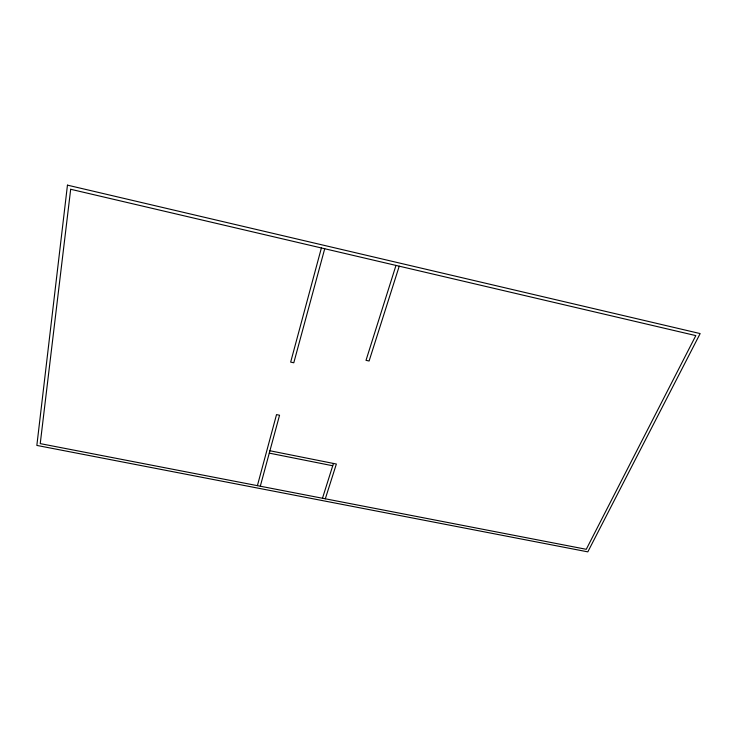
<?xml version="1.0" encoding="UTF-8"?>
<svg xmlns="http://www.w3.org/2000/svg" width="737" height="737" viewBox="0 0 737 737"><rect width="100%" height="100%" fill="white"/><g stroke="black" fill="none" stroke-linecap="round" stroke-linejoin="round"><path stroke-width="1.11" d="M257.397 485.655L276.522 414.609L279.553 415.235L260.299 486.217M321.396 247.954L290.664 362.116L293.787 362.779L324.722 248.738M322.474 498.249L333.465 463.444M395.981 265.412L366.013 360.338L369.099 361.01L399.233 266.177M325.312 498.802L336.367 464.024L269.917 450.758M269.272 453.126L332.728 465.766M67.454 185.144L36.85 445.424L587.822 551.856L700.15 333.575L67.454 185.144M70.678 189.271L40.24 443.619L586.265 549.305L695.82 335.602L70.678 189.271"/></g></svg>
